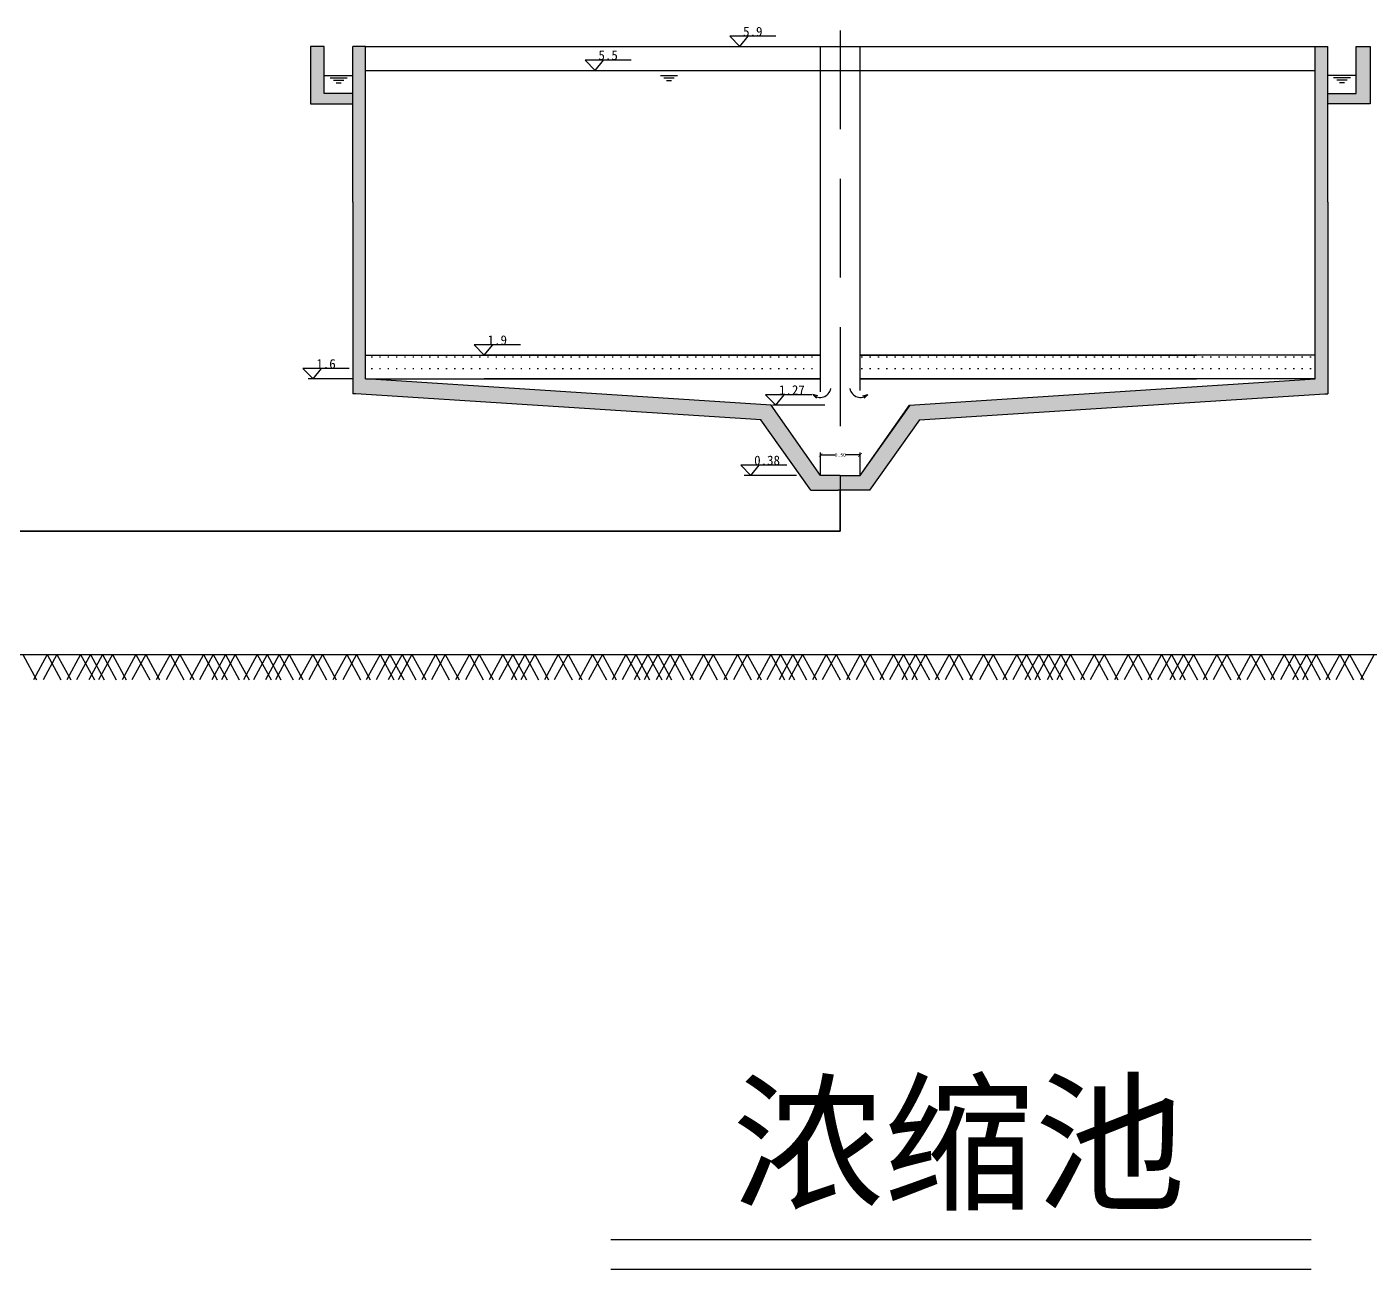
# Model space of a CAD drawing. Header units: inches. Extents: x -343134 to -190334, y -250018 to -182064.
# Drawn here: x -277562 to -260583, y -239832 to -224132 of the extents above; entities that cross this region are included whole.
import ezdxf

# ---------------------------------------------------------------- set-up
doc = ezdxf.new("R2010")
doc.units = ezdxf.units.IN
doc.header["$MEASUREMENT"] = 0
doc.linetypes.add('DASHED2', pattern=[0.375, 0.25, -0.125])
doc.dimstyles.get("Standard").update_dxf_attribs({"dimtxt": 0.18, "dimasz": 0.18, "dimexe": 0.18, "dimexo": 0.0625, "dimgap": 0.09, "dimtad": 0, "dimtih": 1, "dimtoh": 1, "dimdec": 4, "dimzin": 0, "dimdsep": 46, "dimtxsty": 'Standard', "dimcen": 0.09, "dimadec": 0, "dimazin": 0, "dimtfac": 1, "dimtdec": 4, "dimtofl": 0, "dimtmove": 0, "dimatfit": 3, "dimfxl": 1, "dimtolj": 1, "dimtzin": 0, "dimarcsym": 0})

# ---------------------------------------------------------------- blocks, each defined once
blk = doc.blocks.new('_ArchTick')
at = {"color": 0, "linetype": 'ByBlock', "const_width": 0.15}
blk.add_lwpolyline([(-0.5, -0.5), (0.5, 0.5)], dxfattribs=at)
blk = doc.blocks.new('*D105')
at = {"color": 0, "lineweight": -2, "ltscale": 5}
for p, q in [((124388.262, -5353.512), (124388.446, -5353.512)), ((124388.263, -5353.772), (124388.263, -5353.482)), ((124388.764, -5353.512), (124388.581, -5353.512)), ((124388.763, -5353.772), (124388.763, -5353.482))]:
    blk.add_line(p, q, dxfattribs=at)
at = {"layer": 'DEFPOINTS', "color": 0, "ltscale": 5}
for p in [(124388.763, -5353.512), (124388.263, -5353.772), (124388.763, -5353.772)]:
    blk.add_point(p, dxfattribs=at)
at = {"color": 0, "lineweight": -2, "ltscale": 5, "xscale": 0.045, "yscale": 0.045, "zscale": 0.045, "rotation": 180}
blk.add_blockref('_ArchTick', (124388.263, -5353.512), dxfattribs=at)
at = {"color": 0, "lineweight": -2, "ltscale": 5, "xscale": 0.045, "yscale": 0.045, "zscale": 0.045}
blk.add_blockref('_ArchTick', (124388.763, -5353.512), dxfattribs=at)
at = {"color": 0, "ltscale": 5, "insert": (124388.513, -5353.512), "char_height": 0.045, "attachment_point": 5}
blk.add_mtext('\\A1;0.50', dxfattribs=at)
blk = doc.blocks.new('1')
at = {"ltscale": 5}
h = blk.add_hatch(dxfattribs=at)
h.set_pattern_fill('AR-CONC', color=256, scale=0.03, style=0)
h.set_pattern_definition([(50, (0, 0), (0.21517805478, -0.0188256405), [0.0225, -0.2475]), (355, (0, 0), (-0.0416254001, 0.2256576401), [0.018, -0.198]), (100.4514, (0.01793, -0.00157), (0.1735528145, 0.20683186262), [0.019122057, -0.2103426336]), (46.1842, (0, 0.06), (0.3201723146, -0.0496557043), [0.03375, -0.37125]), (96.6356, (0.02668, 0.05586), (0.2803988117, 0.2922353613), [0.0286830864, -0.3155139]), (351.1842, (0, 0.06), (0.2803985835, 0.2922355803), [0.027, -0.297]), (21, (0.03, 0.045), (0.17907211564, -0.1207856672), [0.0225, -0.2475]), (326, (0.03, 0.045), (0.07299459958, 0.2175450135), [0.018, -0.198]), (71.4514, (0.04492, 0.03493), (0.25206678857, 0.096759149), [0.019122057, -0.2103426336]), (37.5, (0, 0), (0.003647956595, 0.09986815615), [0, -0.1956, 0, -0.201, 0, -0.19875]), (7.5, (0, 0), (0.07892086123, 0.118323513565), [0, -0.1146, 0, -0.1911, 0, -0.07575]), (327.5, (-0.0669, 0), (0.16014673085, -0.00676646152), [0, -0.075, 0, -0.234, 0, -0.3105]), (317.5, (-0.0969, 0), (0.1749558508, 0.0300314947), [0, -0.0975, 0, -0.1554, 0, -0.2205])])
h.paths.add_polyline_path([(124382.35, -5348.944), (124381.991, -5348.944), (124381.991, -5348.352), (124381.817, -5348.352), (124381.817, -5349.075), (124382.35, -5349.075)])
h.paths.add_polyline_path([(124382.513, -5348.352), (124382.35, -5348.352), (124382.35, -5350.32), (124382.35, -5352.739), (124382.389, -5352.739), (124387.508, -5353.068), (124388.139, -5353.959), (124388.486, -5353.959), (124388.513, -5353.959), (124388.513, -5353.772), (124388.263, -5353.772), (124387.632, -5352.882), (124382.513, -5352.552)])
h.paths.add_polyline_path([(124389.518, -5353.068), (124394.637, -5352.739), (124394.676, -5352.739), (124394.676, -5350.32), (124394.676, -5348.352), (124394.513, -5348.352), (124394.513, -5352.552), (124389.394, -5352.882), (124388.763, -5353.772), (124388.513, -5353.772), (124388.513, -5353.959), (124388.887, -5353.959)])
h.paths.add_polyline_path([(124395.209, -5348.352), (124395.035, -5348.352), (124395.035, -5348.944), (124394.676, -5348.944), (124394.676, -5349.075), (124395.209, -5349.075)])
h = blk.add_hatch(dxfattribs=at)
h.set_pattern_fill('ACAD_ISO07W100', color=256, scale=0.03, style=0)
h.set_pattern_definition([(0, (0, 0), (0, 0.15), [0.015, -0.09])])
h.paths.add_polyline_path([(124394.513, -5352.252), (124388.763, -5352.252), (124388.763, -5352.552), (124394.513, -5352.552)])
h.paths.add_polyline_path([(124388.263, -5352.252), (124384.013, -5352.252), (124382.513, -5352.252), (124382.513, -5352.552), (124388.263, -5352.552)])
at = {"linetype": 'DASHED2', "ltscale": 5}
blk.add_line((124388.513, -5348.147), (124388.513, -5354.177), dxfattribs=at)
at = {"ltscale": 5}
for p, q in [((124381.991, -5348.352), (124381.817, -5348.352)), ((124381.817, -5348.352), (124381.817, -5349.075)), ((124381.991, -5348.944), (124381.991, -5348.352)), ((124382.35, -5350.32), (124382.35, -5348.352)), ((124382.513, -5348.352), (124382.35, -5348.352)), ((124382.513, -5352.552), (124382.513, -5348.352)), ((124382.513, -5348.652), (124382.513, -5348.352)), ((124382.513, -5348.352), (124394.676, -5348.352)), ((124388.263, -5352.697), (124388.263, -5348.352)), ((124388.763, -5352.697), (124388.763, -5348.352)), ((124394.513, -5352.552), (124394.513, -5348.352)), ((124394.676, -5350.32), (124394.676, -5348.352)), ((124395.035, -5348.944), (124395.035, -5348.352)), ((124395.035, -5348.352), (124395.209, -5348.352)), ((124395.209, -5348.352), (124395.209, -5349.075)), ((124381.991, -5348.717), (124382.35, -5348.717)), ((124382.064, -5348.746), (124382.279, -5348.746)), ((124382.107, -5348.775), (124382.236, -5348.775)), ((124382.513, -5348.652), (124394.513, -5348.652)), ((124386.241, -5348.717), (124386.456, -5348.717)), ((124386.284, -5348.745), (124386.413, -5348.745)), ((124395.035, -5348.717), (124394.676, -5348.717)), ((124394.963, -5348.746), (124394.747, -5348.746)), ((124394.919, -5348.775), (124394.79, -5348.775)), ((124382.35, -5348.944), (124381.991, -5348.944)), ((124382.139, -5348.808), (124382.204, -5348.808)), ((124386.316, -5348.779), (124386.381, -5348.779)), ((124394.676, -5348.944), (124395.035, -5348.944)), ((124394.887, -5348.808), (124394.822, -5348.808)), ((124381.817, -5349.075), (124382.35, -5349.075)), ((124395.209, -5349.075), (124394.676, -5349.075)), ((124382.35, -5350.32), (124382.35, -5352.739)), ((124394.676, -5350.32), (124394.676, -5352.739)), ((124382.513, -5352.252), (124388.263, -5352.252)), ((124388.263, -5352.252), (124384.013, -5352.252)), ((124394.513, -5352.252), (124388.763, -5352.252)), ((124388.763, -5352.252), (124393.013, -5352.252)), ((124382.513, -5352.552), (124388.263, -5352.552)), ((124387.638, -5352.882), (124382.513, -5352.552)), ((124388.263, -5352.552), (124384.013, -5352.552)), ((124388.263, -5352.717), (124388.263, -5352.552)), ((124394.513, -5352.552), (124388.763, -5352.552)), ((124388.763, -5352.552), (124393.013, -5352.552)), ((124389.388, -5352.882), (124394.513, -5352.552)), ((124382.389, -5352.739), (124382.35, -5352.739)), ((124387.514, -5353.069), (124382.389, -5352.739)), ((124388.23, -5352.766), (124388.166, -5352.75)), ((124388.166, -5352.75), (124388.211, -5352.796)), ((124388.796, -5352.766), (124388.86, -5352.75)), ((124388.86, -5352.75), (124388.815, -5352.796)), ((124389.513, -5353.069), (124394.637, -5352.739)), ((124394.637, -5352.739), (124394.676, -5352.739)), ((124388.263, -5353.772), (124387.638, -5352.882)), ((124388.763, -5353.772), (124389.388, -5352.882)), ((124388.763, -5353.772), (124389.394, -5352.882)), ((124388.139, -5353.959), (124387.508, -5353.068)), ((124388.887, -5353.959), (124389.518, -5353.068)), ((124388.513, -5353.772), (124388.263, -5353.772)), ((124388.513, -5353.772), (124388.763, -5353.772)), ((124388.139, -5353.959), (124388.486, -5353.959)), ((124388.887, -5353.959), (124388.486, -5353.959))]:
    blk.add_line(p, q, dxfattribs=at)
at = {"ltscale": 5, "const_width": 0.0000163}
for points in [[(124388.513, -5352.678), (124388.33, -5352.829), (124388.513, -5352.829)], [(124388.513, -5352.678), (124388.696, -5352.829), (124388.513, -5352.829)]]:
    blk.add_lwpolyline(points, dxfattribs=at)
at = {"ltscale": 5}
for centre, start, end in [((124388.258, -5352.652), 226.9718, 350.509), ((124388.768, -5352.652), 189.491, 313.0282)]:
    blk.add_arc(centre, 0.135, start, end, dxfattribs=at)
dim = blk.add_linear_dim(base=(124388.763, -5353.512), p1=(124388.263, -5353.772), p2=(124388.763, -5353.772), dimstyle='Standard', override={"dimscale": 0.015, "dimtxt": 3, "dimasz": 3, "dimexe": 2, "dimexo": 0, "dimgap": 0.5, "dimtih": 0, "dimdec": 2, "dimblk": 'ArchTick', "dimcen": 1, "dimdle": 0.05, "dimtdec": 2, "dimldrblk": 'ArchTick'}, dxfattribs=at)
dim.commit()
dim.dimension.update_dxf_attribs({"geometry": '*D105', "text_midpoint": (124388.513, -5353.512)})

msp = doc.modelspace()

# ---------------------------------------------------------------- linework, layer by layer
at = {"ltscale": 5}
for p, q in [((-268094, -224251), (-268678, -224251)), ((-268678, -224251), (-268551, -224381)), ((-268551, -224381), (-268444, -224251)), ((-269922, -224551), (-270506, -224551)), ((-270506, -224551), (-270379, -224681)), ((-270379, -224681), (-270272, -224551)), ((-271322, -228151), (-271906, -228151)), ((-271906, -228151), (-271780, -228281)), ((-271780, -228281), (-271672, -228151)), ((-273488, -228451), (-274072, -228451)), ((-274072, -228451), (-273945, -228581)), ((-273945, -228581), (-273838, -228451)), ((-273442, -228581), (-274007, -228581)), ((-267640, -228782), (-268224, -228782)), ((-268224, -228782), (-268097, -228912)), ((-268097, -228912), (-267990, -228782)), ((-267475, -228912), (-268138, -228912)), ((-267954, -229671), (-268538, -229671)), ((-268538, -229671), (-268411, -229801)), ((-268411, -229801), (-268304, -229671)), ((-267834, -229801), (-268497, -229801)), ((-343134, -232064), (-247110, -232064)), ((-277614, -232064), (-277440, -232385)), ((-277305, -232064), (-277479, -232385)), ((-277181, -232064), (-277355, -232385)), ((-277305, -232064), (-277131, -232385)), ((-277181, -232064), (-277007, -232385)), ((-276884, -232064), (-277058, -232385)), ((-276759, -232064), (-276933, -232385)), ((-276884, -232064), (-276709, -232385)), ((-276605, -232064), (-276779, -232385)), ((-276759, -232064), (-276585, -232385)), ((-276481, -232064), (-276655, -232385)), ((-276605, -232064), (-276431, -232385)), ((-276481, -232064), (-276307, -232385)), ((-276183, -232064), (-276357, -232385)), ((-276059, -232064), (-276233, -232385)), ((-276183, -232064), (-276009, -232385)), ((-276059, -232064), (-275885, -232385)), ((-275752, -232064), (-275926, -232385)), ((-275627, -232064), (-275801, -232385)), ((-275752, -232064), (-275578, -232385)), ((-275627, -232064), (-275453, -232385)), ((-275330, -232064), (-275504, -232385)), ((-275205, -232064), (-275380, -232385)), ((-275330, -232064), (-275156, -232385)), ((-275051, -232064), (-275225, -232385)), ((-275205, -232064), (-275031, -232385)), ((-274927, -232064), (-275101, -232385)), ((-275051, -232064), (-274877, -232385)), ((-274927, -232064), (-274753, -232385)), ((-274649, -232064), (-274824, -232385)), ((-274525, -232064), (-274699, -232385)), ((-274649, -232064), (-274475, -232385)), ((-274371, -232064), (-274545, -232385)), ((-274525, -232064), (-274351, -232385)), ((-274247, -232064), (-274421, -232385)), ((-274371, -232064), (-274197, -232385)), ((-274247, -232064), (-274072, -232385)), ((-273949, -232064), (-274123, -232385)), ((-273825, -232064), (-273999, -232385)), ((-273949, -232064), (-273775, -232385)), ((-273825, -232064), (-273651, -232385)), ((-273519, -232064), (-273693, -232385)), ((-273395, -232064), (-273569, -232385)), ((-273519, -232064), (-273345, -232385)), ((-273395, -232064), (-273221, -232385)), ((-273097, -232064), (-273272, -232385)), ((-272973, -232064), (-273147, -232385)), ((-273097, -232064), (-272923, -232385)), ((-272819, -232064), (-272993, -232385)), ((-272973, -232064), (-272799, -232385)), ((-272695, -232064), (-272869, -232385)), ((-272819, -232064), (-272645, -232385)), ((-272695, -232064), (-272520, -232385)), ((-272397, -232064), (-272571, -232385)), ((-272273, -232064), (-272447, -232385)), ((-272397, -232064), (-272223, -232385)), ((-272273, -232064), (-272099, -232385)), ((-271968, -232064), (-272142, -232385)), ((-271843, -232064), (-272017, -232385)), ((-271968, -232064), (-271794, -232385)), ((-271843, -232064), (-271669, -232385)), ((-271546, -232064), (-271720, -232385)), ((-271421, -232064), (-271596, -232385)), ((-271546, -232064), (-271372, -232385)), ((-271267, -232064), (-271441, -232385)), ((-271421, -232064), (-271247, -232385)), ((-271143, -232064), (-271317, -232385)), ((-271267, -232064), (-271093, -232385)), ((-271143, -232064), (-270969, -232385)), ((-270845, -232064), (-271019, -232385)), ((-270721, -232064), (-270895, -232385)), ((-270845, -232064), (-270671, -232385)), ((-270721, -232064), (-270547, -232385)), ((-270411, -232064), (-270585, -232385)), ((-270287, -232064), (-270461, -232385)), ((-270411, -232064), (-270237, -232385)), ((-270287, -232064), (-270113, -232385)), ((-269989, -232064), (-270163, -232385)), ((-269865, -232064), (-270039, -232385)), ((-269989, -232064), (-269815, -232385)), ((-269711, -232064), (-269885, -232385)), ((-269711, -232064), (-269885, -232385)), ((-269865, -232064), (-269691, -232385)), ((-269586, -232064), (-269760, -232385)), ((-269711, -232064), (-269537, -232385)), ((-269432, -232064), (-269606, -232385)), ((-269586, -232064), (-269412, -232385)), ((-269308, -232064), (-269482, -232385)), ((-269432, -232064), (-269258, -232385)), ((-269308, -232064), (-269134, -232385)), ((-269010, -232064), (-269184, -232385)), ((-268886, -232064), (-269060, -232385)), ((-269010, -232064), (-268836, -232385)), ((-268886, -232064), (-268712, -232385)), ((-268580, -232064), (-268754, -232385)), ((-268456, -232064), (-268630, -232385)), ((-268580, -232064), (-268406, -232385)), ((-268456, -232064), (-268282, -232385)), ((-268159, -232064), (-268333, -232385)), ((-268034, -232064), (-268208, -232385)), ((-268159, -232064), (-267985, -232385)), ((-267880, -232064), (-268054, -232385)), ((-268034, -232064), (-267860, -232385)), ((-267756, -232064), (-267930, -232385)), ((-267880, -232064), (-267706, -232385)), ((-267756, -232064), (-267582, -232385)), ((-267458, -232064), (-267632, -232385)), ((-267334, -232064), (-267508, -232385)), ((-267458, -232064), (-267284, -232385)), ((-267334, -232064), (-267160, -232385)), ((-267029, -232064), (-267203, -232385)), ((-266904, -232064), (-267078, -232385)), ((-267029, -232064), (-266855, -232385)), ((-266904, -232064), (-266730, -232385)), ((-266607, -232064), (-266781, -232385)), ((-266483, -232064), (-266657, -232385)), ((-266607, -232064), (-266433, -232385)), ((-266328, -232064), (-266502, -232385)), ((-266483, -232064), (-266309, -232385)), ((-266204, -232064), (-266378, -232385)), ((-266328, -232064), (-266154, -232385)), ((-266204, -232064), (-266030, -232385)), ((-265906, -232064), (-266081, -232385)), ((-265782, -232064), (-265956, -232385)), ((-265906, -232064), (-265732, -232385)), ((-265782, -232064), (-265608, -232385)), ((-265472, -232064), (-265646, -232385)), ((-265348, -232064), (-265522, -232385)), ((-265472, -232064), (-265298, -232385)), ((-265348, -232064), (-265174, -232385)), ((-265050, -232064), (-265224, -232385)), ((-264926, -232064), (-265100, -232385)), ((-265050, -232064), (-264876, -232385)), ((-264772, -232064), (-264946, -232385)), ((-264772, -232064), (-264946, -232385)), ((-264926, -232064), (-264752, -232385)), ((-264647, -232064), (-264821, -232385)), ((-264772, -232064), (-264598, -232385)), ((-264493, -232064), (-264667, -232385)), ((-264647, -232064), (-264473, -232385)), ((-264369, -232064), (-264543, -232385)), ((-264493, -232064), (-264319, -232385)), ((-264369, -232064), (-264195, -232385)), ((-264071, -232064), (-264245, -232385)), ((-263947, -232064), (-264121, -232385)), ((-264071, -232064), (-263897, -232385)), ((-263947, -232064), (-263773, -232385)), ((-263642, -232064), (-263816, -232385)), ((-263517, -232064), (-263691, -232385)), ((-263642, -232064), (-263468, -232385)), ((-263517, -232064), (-263343, -232385)), ((-263220, -232064), (-263394, -232385)), ((-263095, -232064), (-263269, -232385)), ((-263220, -232064), (-263046, -232385)), ((-262941, -232064), (-263115, -232385)), ((-263095, -232064), (-262921, -232385)), ((-262817, -232064), (-262991, -232385)), ((-262941, -232064), (-262767, -232385)), ((-262817, -232064), (-262643, -232385)), ((-262519, -232064), (-262693, -232385)), ((-262395, -232064), (-262569, -232385)), ((-262519, -232064), (-262345, -232385)), ((-262395, -232064), (-262221, -232385)), ((-262090, -232064), (-262264, -232385)), ((-261966, -232064), (-262140, -232385)), ((-262090, -232064), (-261916, -232385)), ((-261966, -232064), (-261792, -232385)), ((-261668, -232064), (-261842, -232385)), ((-261544, -232064), (-261718, -232385)), ((-261668, -232064), (-261494, -232385)), ((-261389, -232064), (-261563, -232385)), ((-261544, -232064), (-261370, -232385)), ((-261265, -232064), (-261439, -232385)), ((-261389, -232064), (-261215, -232385)), ((-261265, -232064), (-261091, -232385)), ((-260968, -232064), (-261142, -232385)), ((-260843, -232064), (-261017, -232385)), ((-260968, -232064), (-260794, -232385)), ((-260843, -232064), (-260669, -232385)), ((-260533, -232064), (-260707, -232385)), ((-270181, -239459), (-261327, -239459)), ((-270181, -239832), (-261327, -239832))]:
    msp.add_line(p, q, dxfattribs=at)
at = {"color": 3, "lineweight": 35, "ltscale": 5}
for p, q in [((-267280, -229988), (-267280, -230506)), ((-267280, -230506), (-286270, -230506))]:
    msp.add_line(p, q, dxfattribs=at)

# ---------------------------------------------------------------- block references
at = {"xscale": 1000, "yscale": 1000, "zscale": 1000}
msp.add_blockref('1', (-124655793, 5123971), dxfattribs=at)

# ---------------------------------------------------------------- texts
at = {"ltscale": 5, "attachment_point": 1}
for s, insert, char_height, width in [('5.9', (-268509, -224130), 120, 6167.28), ('5.5', (-270337, -224430), 120, 6167.28), ('1.9', (-271738, -228030), 120, 6167.28), ('1.6', (-273903, -228330), 120, 6167.28), ('1.27', (-268055, -228661), 120, 6167.28), ('0.38', (-268369, -229550), 120, 6167.28), ('{\\fSimSun|b0|i0|c134|p2;浓缩池}', (-268645, -237538), 1400, 14801.47)]:
    msp.add_mtext(s, dxfattribs=dict(at, insert=insert, char_height=char_height, width=width))

doc.saveas('drawing.dxf')
